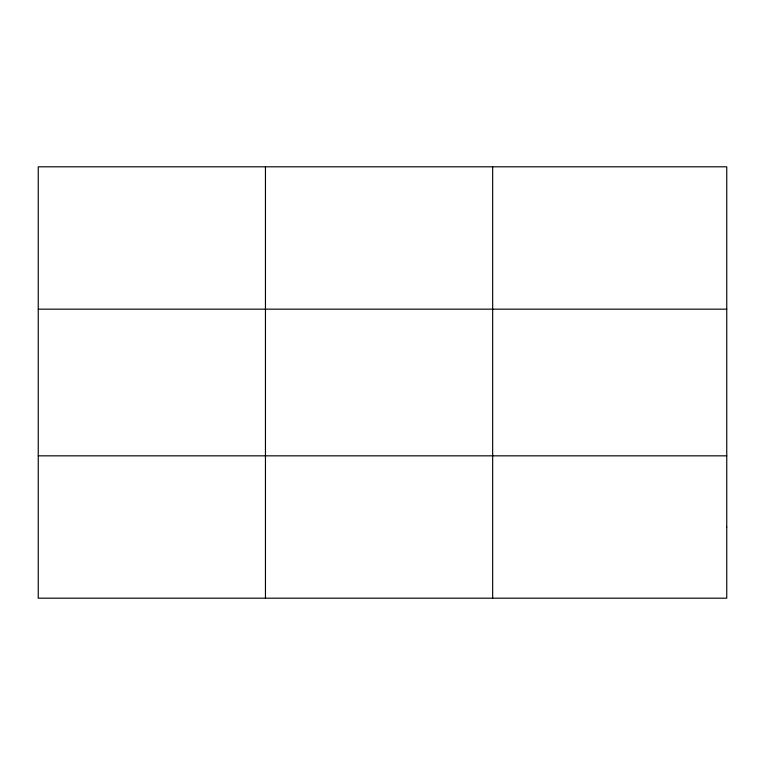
<?xml version="1.0" encoding="UTF-8"?>
<svg xmlns="http://www.w3.org/2000/svg" width="765" height="765" viewBox="0 0 765 765"><rect width="100%" height="100%" fill="white"/><g stroke="black" fill="none" stroke-linecap="round" stroke-linejoin="round"><path stroke-width="1.15" d="M265.455 166.808L265.455 598.192M492.66 166.808L492.66 598.192M38.25 309.165L726.75 309.165M38.25 455.835L726.75 455.835M726.75 527.018L726.75 598.192L38.25 598.192L38.25 166.808L726.75 166.808L726.75 527.018"/></g></svg>
